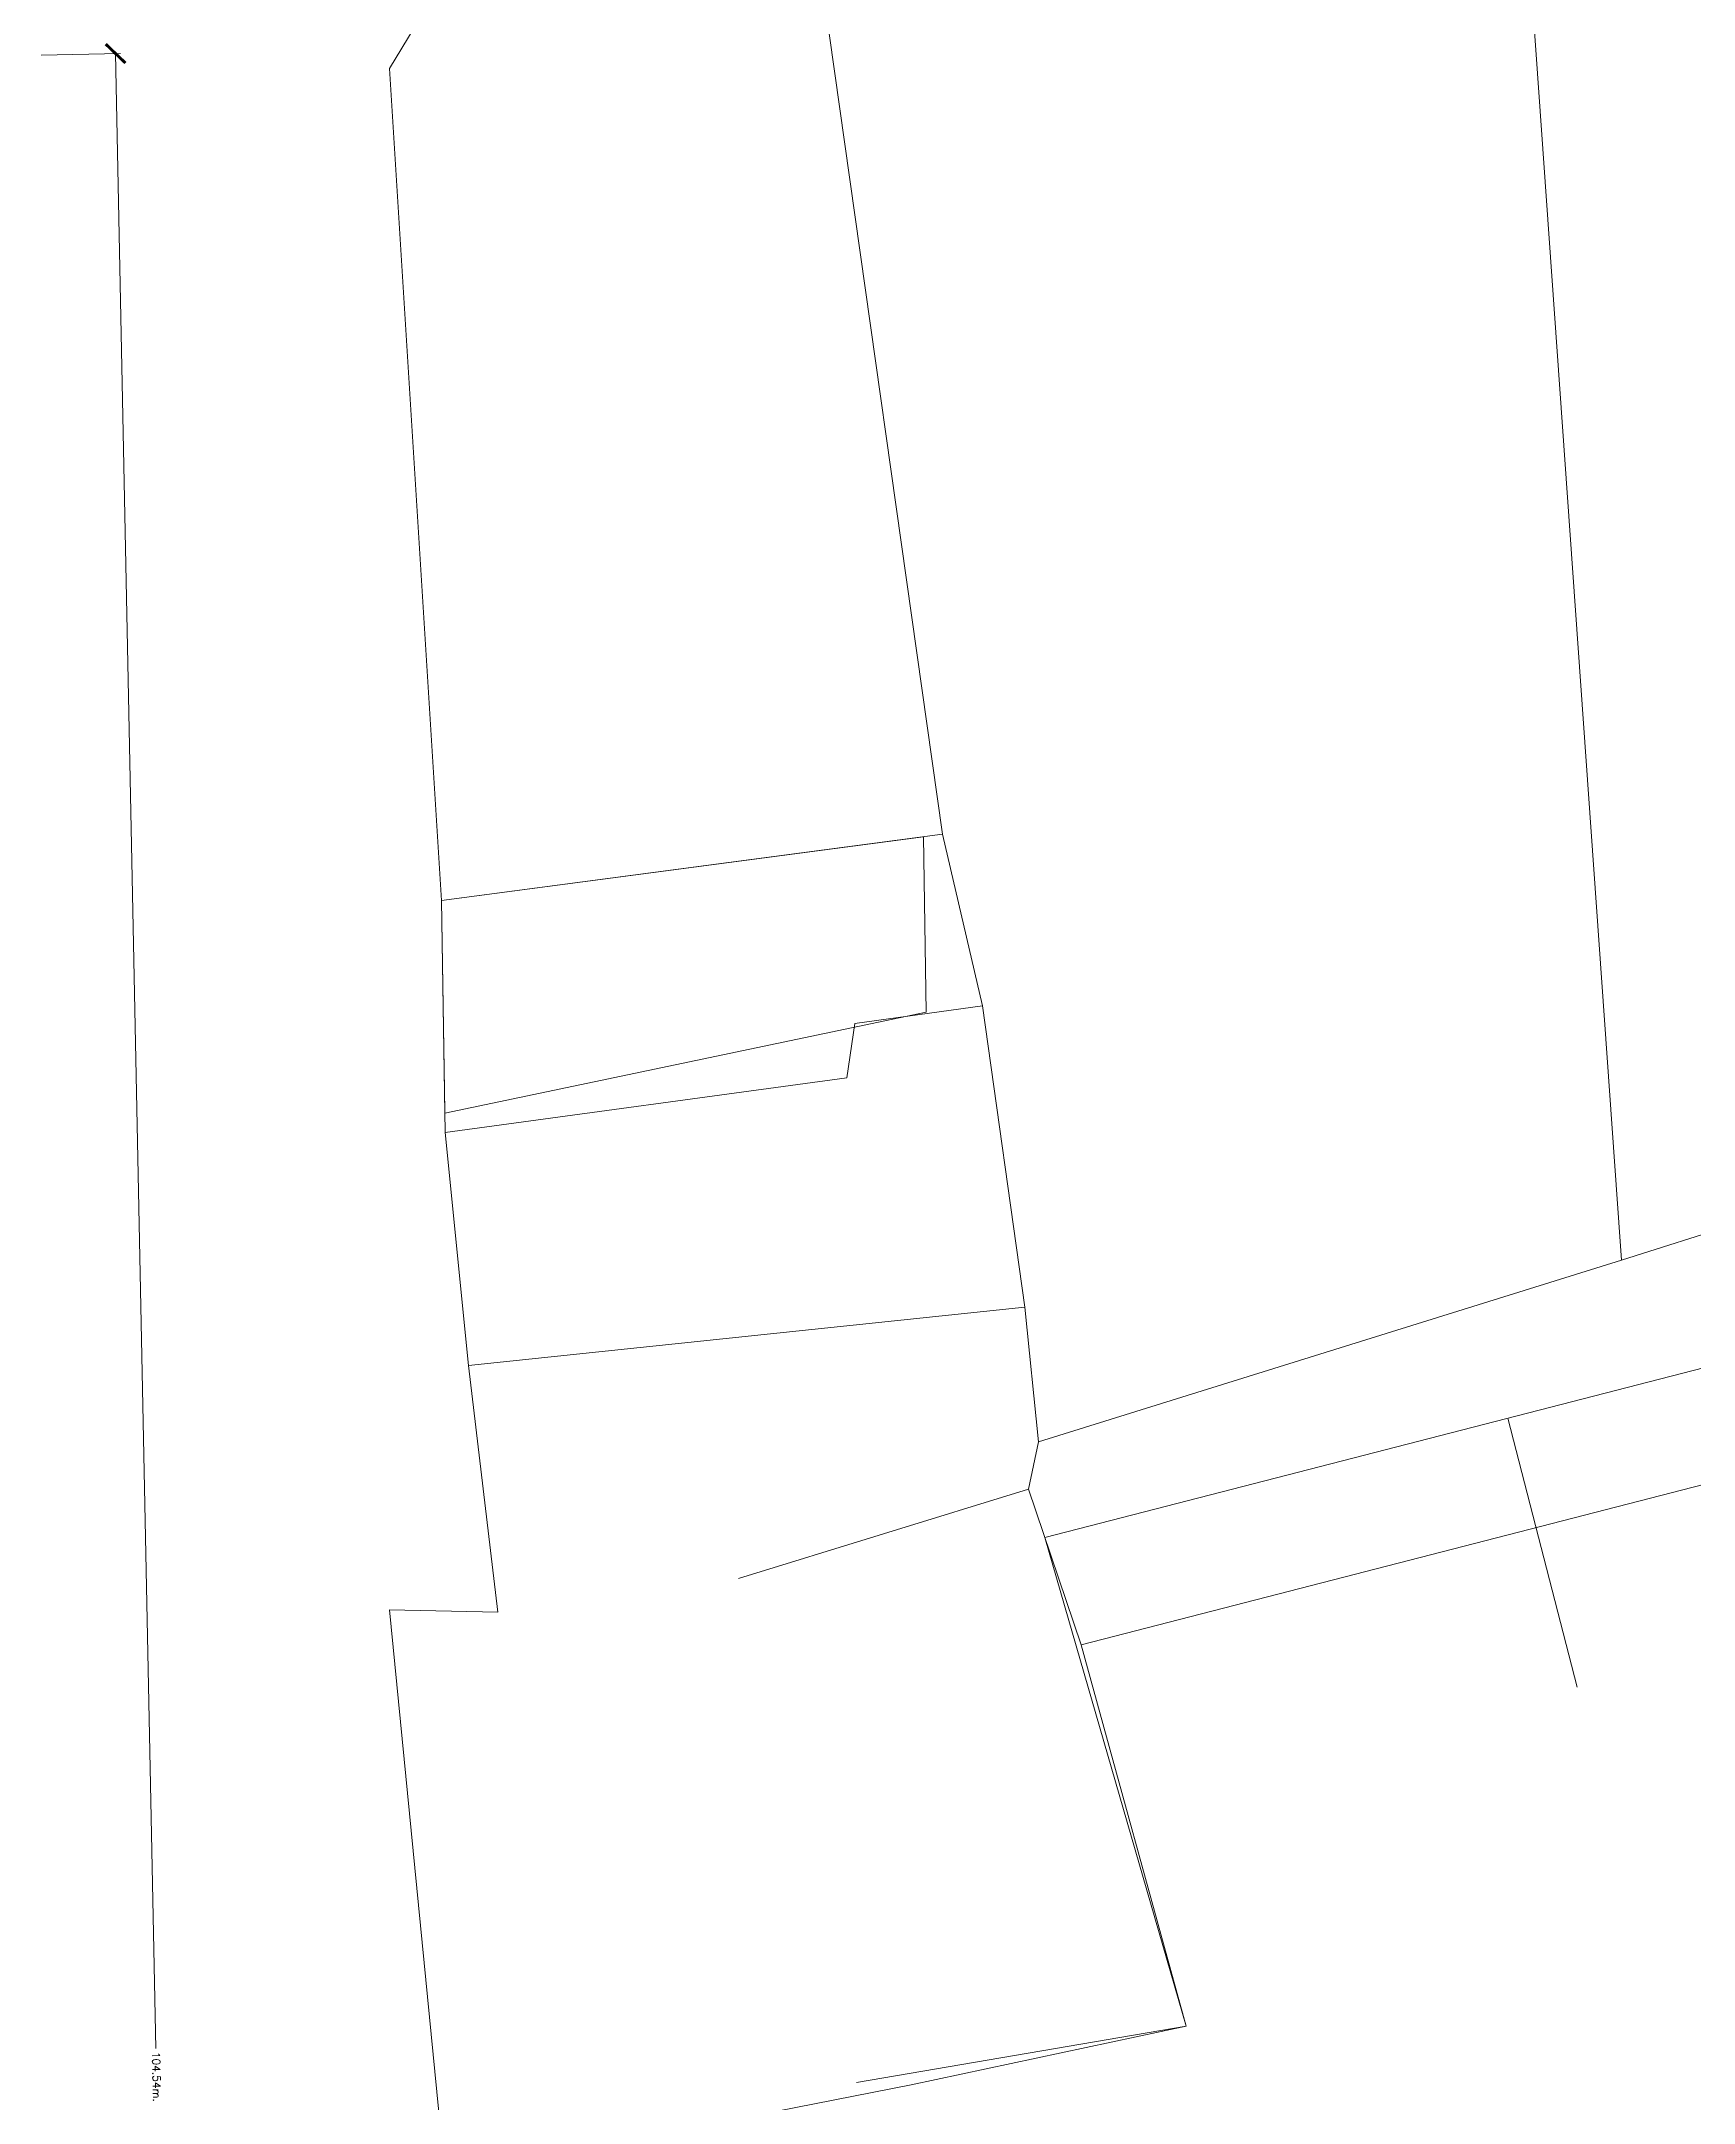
# Model space of a CAD drawing. Header units: millimetres. Extents: x 1956 to 626126, y 2654 to 1331070.
# Drawn here: x 625534.6 to 625577.2, y 1329210.8 to 1329264 of the extents above; entities that cross this region are included whole.
import ezdxf

# ---------------------------------------------------------------- set-up
doc = ezdxf.new("R2010")
doc.units = ezdxf.units.MM
doc.styles.add('ROMANS', font='ROMANS', dxfattribs={"height": 0.2})

# ---------------------------------------------------------------- blocks, each defined once
blk = doc.blocks.new('_ARCHTICK')
at = {"color": 0, "linetype": 'ByBlock', "const_width": 0.15}
blk.add_lwpolyline([(-0.5, -0.5), (0.5, 0.5)], dxfattribs=at)

msp = doc.modelspace()

# ---------------------------------------------------------------- linework, layer by layer
at = {"color": 1, "lineweight": 0}
for p, q in [((625575.364, 1329232.542), (625572.862, 1329267.991)), ((625557.836, 1329243.543), (625554.643, 1329266.066)), ((625543.554, 1329263.317), (625544.917, 1329265.577)), ((625544.901, 1329241.832), (625543.554, 1329263.317)), ((625544.901, 1329241.832), (625557.836, 1329243.543)), ((625544.901, 1329241.832), (625557.343, 1329243.478)), ((625557.343, 1329243.478), (625557.413, 1329238.948)), ((625558.87, 1329239.111), (625557.836, 1329243.543)), ((625544.993, 1329235.833), (625544.901, 1329241.832)), ((625544.985, 1329236.333), (625544.901, 1329241.832)), ((625557.413, 1329238.948), (625544.985, 1329236.333)), ((625555.573, 1329238.65), (625558.87, 1329239.111)), ((625559.956, 1329231.324), (625558.87, 1329239.111)), ((625555.366, 1329237.249), (625555.573, 1329238.65)), ((625544.993, 1329235.833), (625555.366, 1329237.249)), ((625545.594, 1329229.818), (625544.993, 1329235.833)), ((625575.364, 1329232.542), (625581.105, 1329234.364)), ((625560.474, 1329225.375), (625592.009, 1329233.5)), ((625592.009, 1329233.5), (625560.474, 1329225.375)), ((625560.314, 1329227.847), (625575.364, 1329232.542)), ((625545.594, 1329229.818), (625559.956, 1329231.324)), ((625560.314, 1329227.847), (625559.956, 1329231.324)), ((625592.067, 1329230.501), (625561.411, 1329222.602)), ((625546.353, 1329223.449), (625545.594, 1329229.818)), ((625574.218, 1329221.511), (625572.429, 1329228.455)), ((625560.053, 1329226.622), (625560.314, 1329227.847)), ((625552.566, 1329224.314), (625560.053, 1329226.622)), ((625560.053, 1329226.622), (625561.411, 1329222.602)), ((625560.474, 1329225.375), (625564.129, 1329212.757)), ((625546.18, 1329196.676), (625543.556, 1329223.505)), ((625543.556, 1329223.505), (625546.353, 1329223.449)), ((625561.411, 1329222.602), (625564.129, 1329212.757)), ((625564.129, 1329212.757), (625555.613, 1329211.296)), ((625564.129, 1329212.757), (625557.025, 1329211.244)), ((625557.025, 1329211.244), (625550.059, 1329209.871))]:
    msp.add_line(p, q, dxfattribs=at)
at = {"color": 1, "lineweight": 0, "ltscale": 0.5}
for p, q in [((625534.562, 1329263.665), (625536.608, 1329263.706)), ((625536.483, 1329263.703), (625537.523, 1329212.175))]:
    msp.add_line(p, q, dxfattribs=at)

# ---------------------------------------------------------------- block references
at = {"color": 1, "lineweight": 0, "ltscale": 0.5, "xscale": 0.5, "yscale": 0.5, "zscale": 0.5, "rotation": 91.1564959364587}
msp.add_blockref('_ARCHTICK', (625536.483, 1329263.703), dxfattribs=at)

# ---------------------------------------------------------------- texts
at = {"color": 1, "lineweight": 0, "ltscale": 0.5, "insert": (625537.538, 1329211.446), "char_height": 0.2, "attachment_point": 5, "rotation": 271.1565, "style": 'ROMANS'}
msp.add_mtext('\\A1;104.54m.', dxfattribs=at)

doc.saveas('drawing.dxf')
